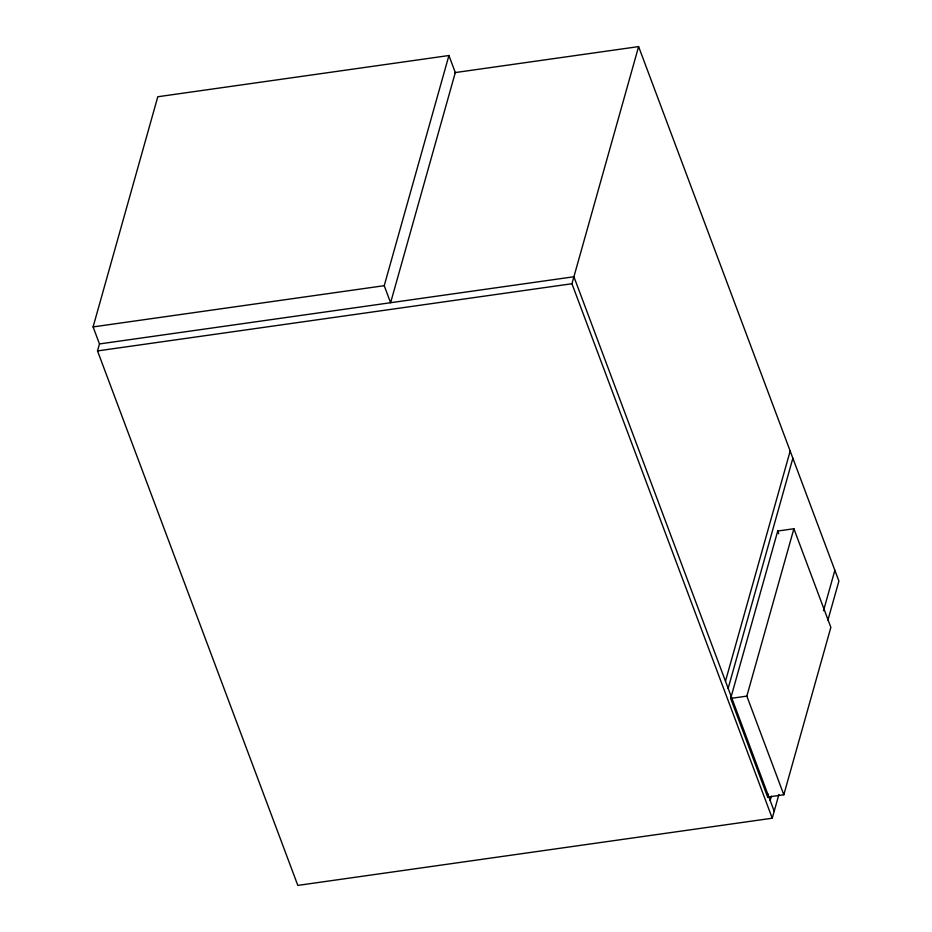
<?xml version="1.0" encoding="UTF-8"?>
<svg xmlns="http://www.w3.org/2000/svg" width="932" height="932" viewBox="0 0 932 932"><rect width="100%" height="100%" fill="white"/><g stroke="black" fill="none" stroke-linecap="round" stroke-linejoin="round"><path stroke-width="1.4" d="M778.907 794.495L772.244 818.214L297.821 885.4L97.522 350.921L99.479 343.943L93.095 326.911L157.799 96.753L448.921 55.524L455.305 72.556L390.613 302.714L384.229 285.681L448.921 55.524M772.244 818.214L571.945 283.736L638.606 46.6L454.583 72.661M725.48 681.21L790.173 451.041M728.16 688.375L792.864 458.218M730.665 698.418L777.719 531.03L793.889 528.735L830.855 627.376L783.812 794.763L767.63 797.058L730.665 698.418L746.835 696.122L793.889 528.735M767.63 797.058L768.422 794.274M770.17 800.472L771.347 796.289M823.492 610.775L834.862 570.314M827.919 620.141L838.905 581.079L638.606 46.6M93.095 326.911L384.229 285.681M99.479 343.943L573.914 276.757L774.201 811.236M97.522 350.921L571.945 283.736M777.719 531.03L778.733 533.721M746.835 696.122L783.812 794.763"/></g></svg>
